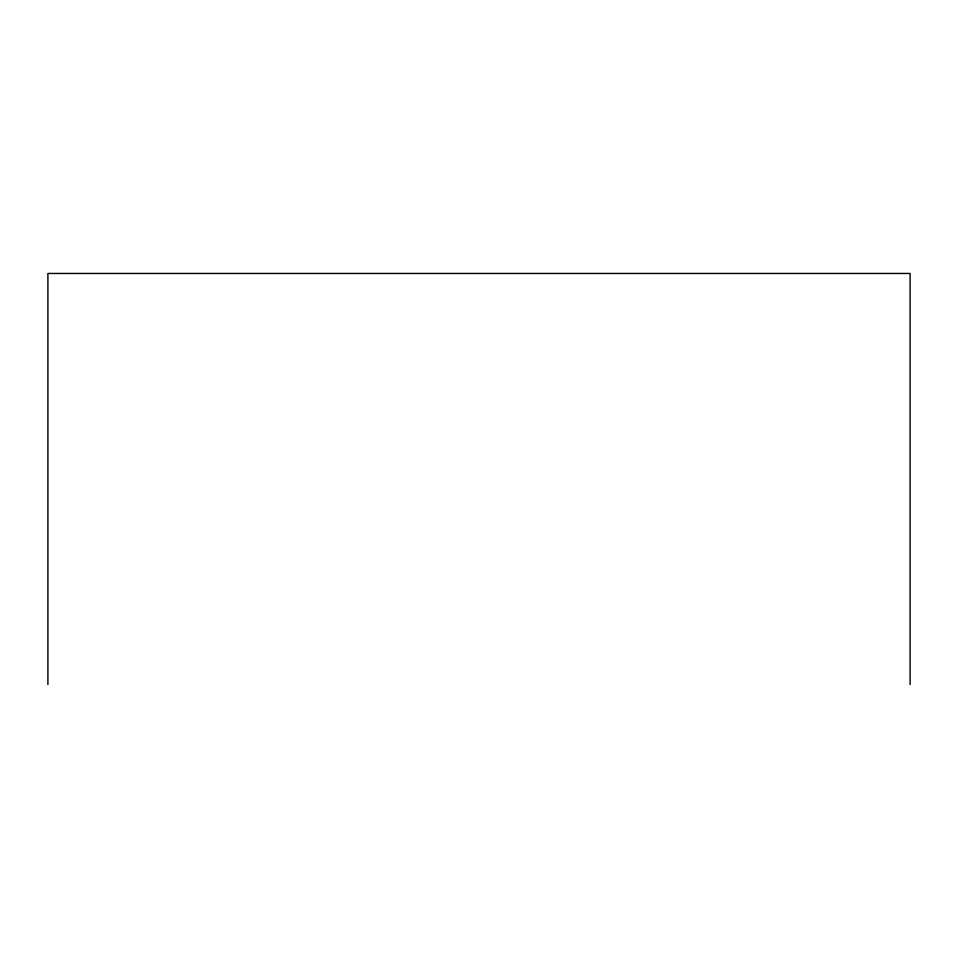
<?xml version="1.0" encoding="UTF-8"?>
<svg xmlns="http://www.w3.org/2000/svg" width="958" height="958" viewBox="0 0 958 958"><rect width="100%" height="100%" fill="white"/><g stroke="black" fill="none" stroke-linecap="round" stroke-linejoin="round"><path stroke-width="1.44" d="M910.1 684.539L910.1 273.461L47.9 273.461L47.9 684.539"/></g></svg>
